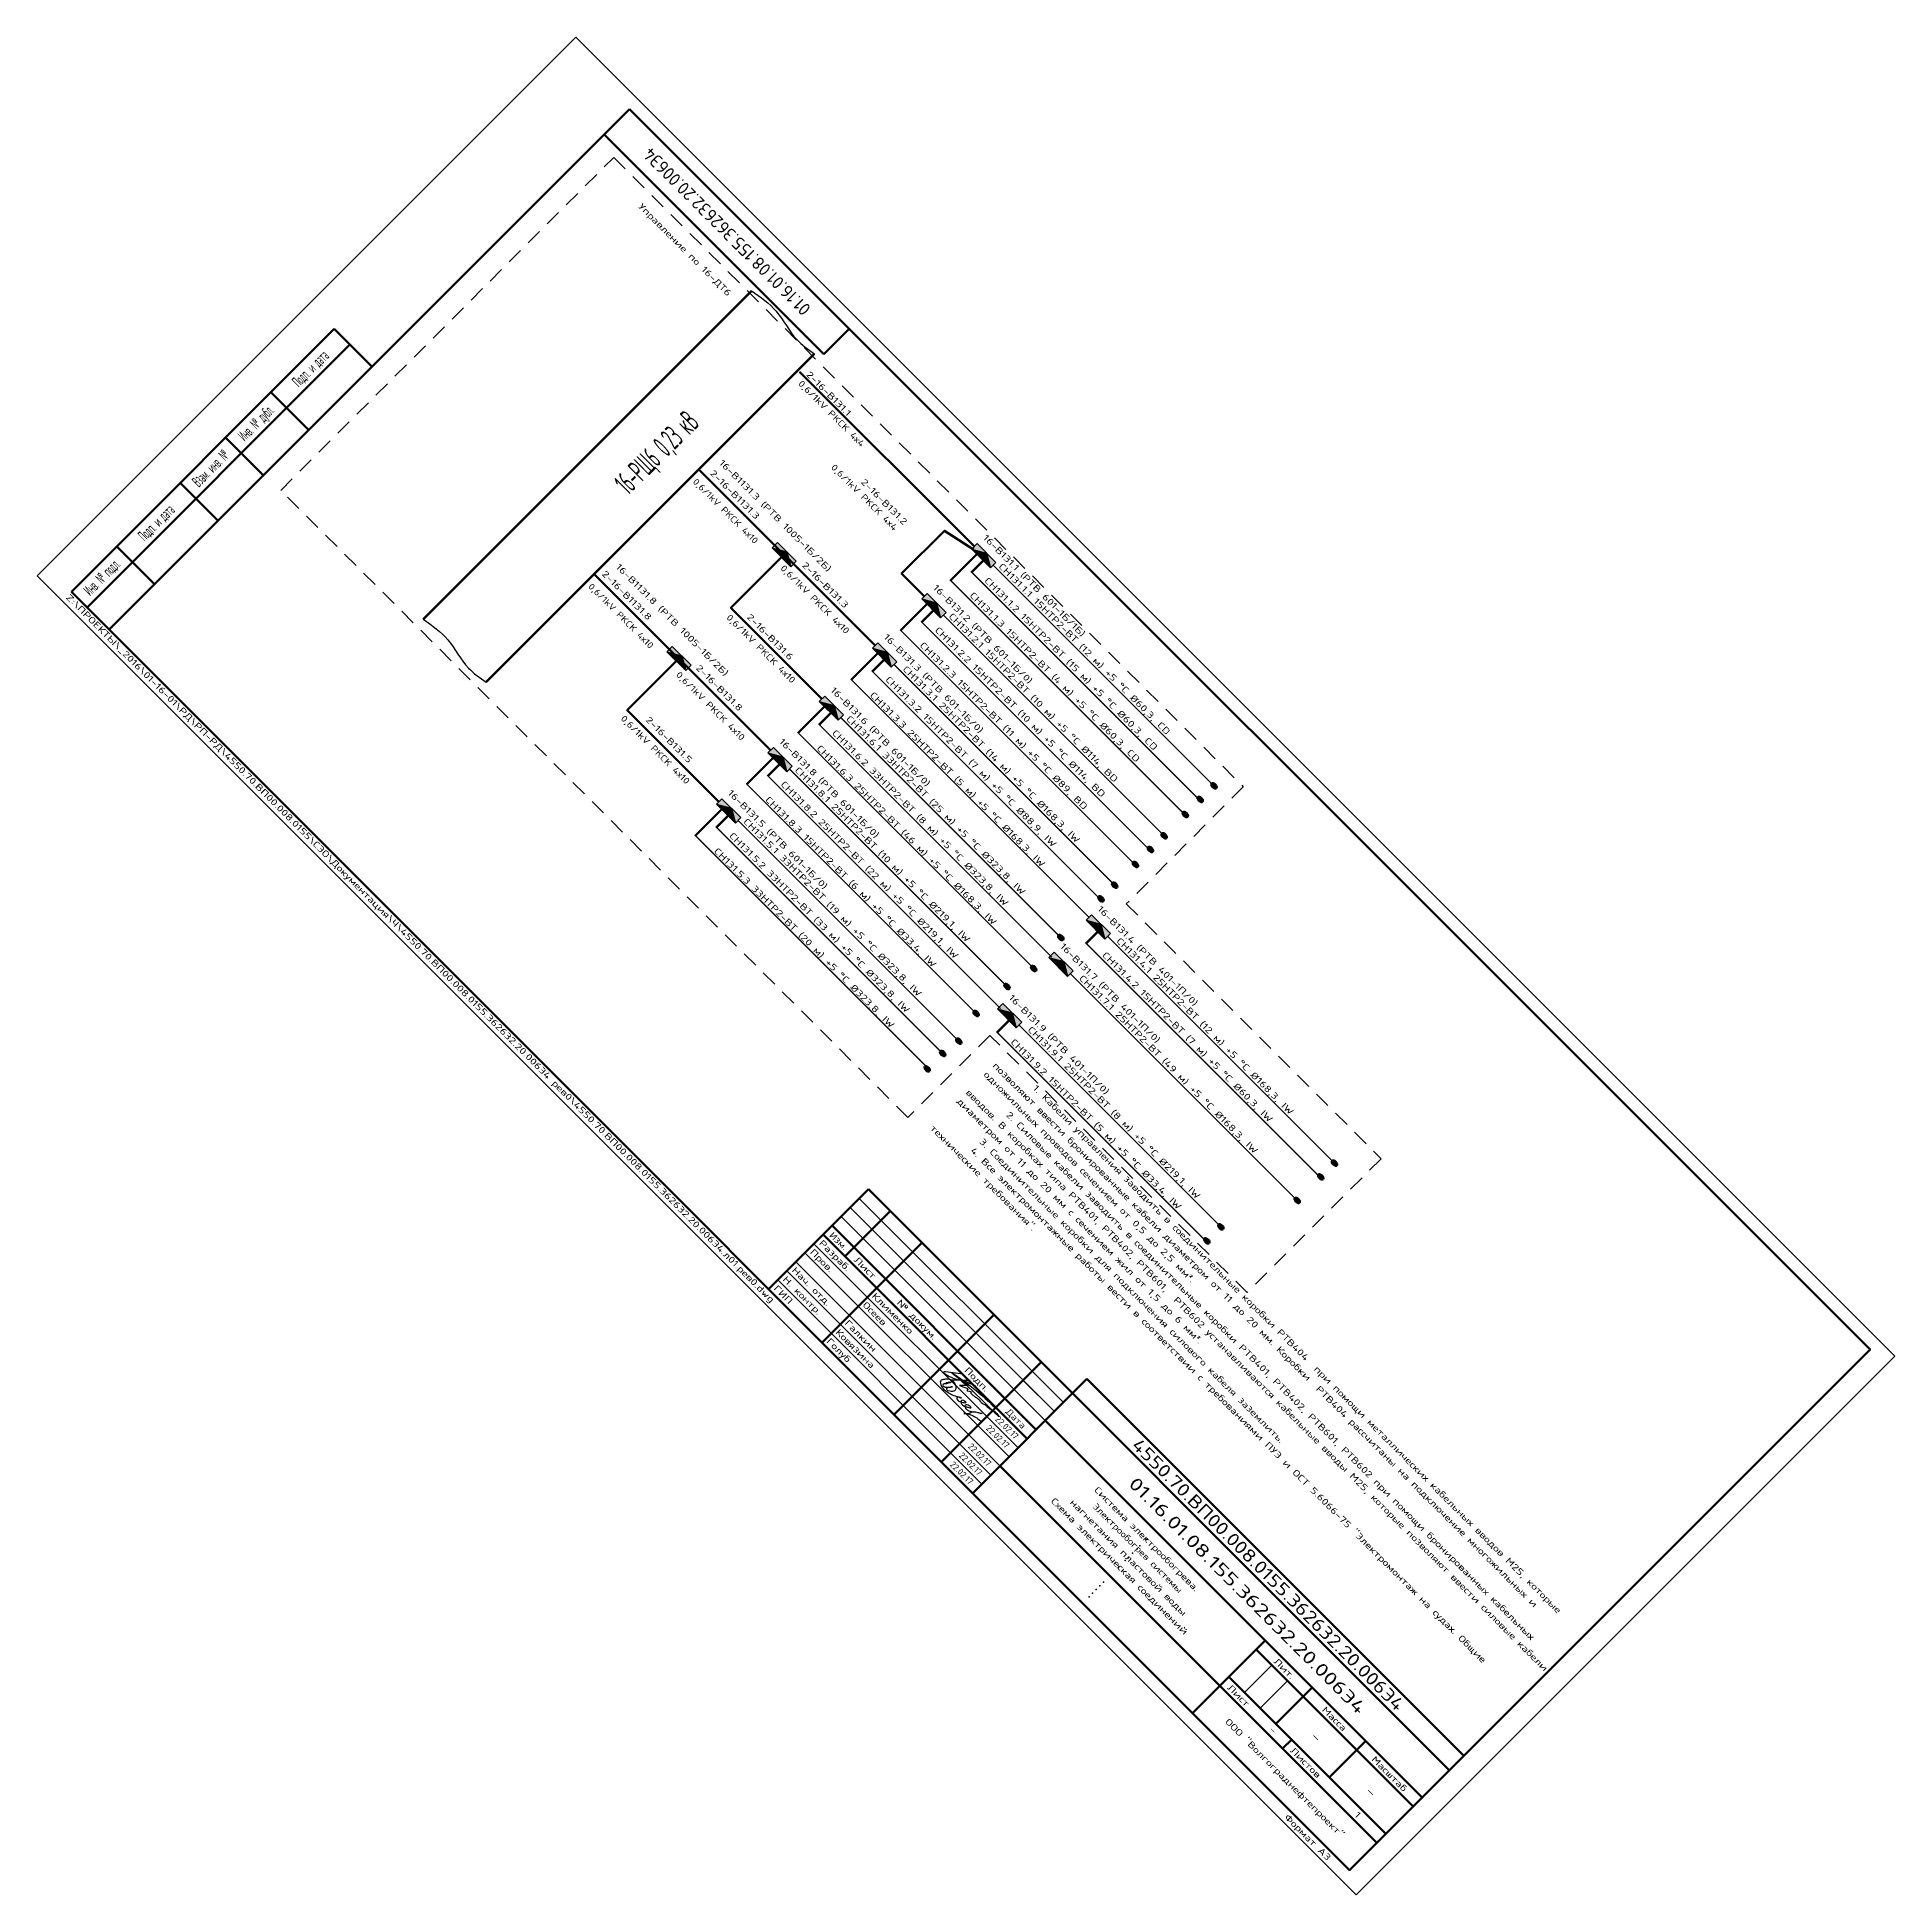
# Model space of a CAD drawing. Header units: millimetres. Extents: x -1299 to -881, y -619 to 728.
# Drawn here: x -1299.4 to -881.2, y 310.2 to 728.5 of the extents above; entities outside this region: 1.
import ezdxf
from ezdxf.enums import TextEntityAlignment as Align

# ---------------------------------------------------------------- set-up
doc = ezdxf.new("R2010")
doc.units = ezdxf.units.MM
doc.header["$MEASUREMENT"] = 0
doc.linetypes.add('DGN Style 2', pattern=[6.058795, 3.635277, -2.423518])
for name, color, linetype, lineweight in [('--TEXT--', 7, 'Continuous', 25), ('_НС', 1, 'Continuous', 30), ('OFORMLENIE', 7, 'Continuous', 25), ('Надписи Тексты ТаБлицы', 250, 'Continuous', 25), ('Подписи ССТ', 250, 'Continuous', 40), ('СН', 1, 'Continuous', 50), ('текст', 7, 'Continuous', 25)]:
    doc.layers.add(name, color=color, linetype=linetype, lineweight=lineweight)
doc.layers.add('ESKIZ', color=231, linetype='Continuous', lineweight=25, plot=False)
doc.layers.add('Коробки', color=250, linetype='Continuous')
doc.layers.add('ПОдписи', color=7, linetype='Continuous')
doc.styles.add('GOST 2.304', font='CS_Gost2304.shx')
doc.styles.add('GOST_2.304', font='CS_Gost2304.shx', dxfattribs={"height": 2.5})
doc.styles.add('GOST_2.304_07', font='CS_Gost2304.shx', dxfattribs={"width": 0.7})
doc.styles.add('GOST_2.304_09', font='CS_Gost2304.shx', dxfattribs={"width": 0.9})
doc.styles.add('GOST_2.304_25', font='CS_Gost2304.shx', dxfattribs={"height": 2.5})
doc.styles.add('TNR_30', font='times.ttf', dxfattribs={"height": 3})

# ---------------------------------------------------------------- blocks, each defined once
blk = doc.blocks.new('A$C612D6D77')
at = {"layer": 'Коробки', "linetype": 'ByBlock', "ltscale": 0.5}
h = blk.add_hatch(color=3, dxfattribs=at)
h.paths.add_polyline_path([(300, 300), (0, 300), (0, 0)])
h.paths.add_polyline_path([(600, 0), (600, 300), (300, 300)])
at = {"layer": 'Коробки', "linetype": 'ByBlock', "ltscale": 0.5, "true_color": 0xffffff}
blk.add_hatch(color=7, dxfattribs=at).paths.add_polyline_path([(0, 0), (600, 0), (300, 300)])
at = {"layer": 'Коробки', "linetype": 'ByBlock', "ltscale": 0.5}
for p, q in [((0, 0), (300, 300)), ((300, 300), (600, 0))]:
    blk.add_line(p, q, dxfattribs=at)
blk.add_lwpolyline([(0, 0), (600, 0), (600, 300), (0, 300)], close=True, dxfattribs=at)
blk = doc.blocks.new('*U34')
blk.add_hatch(color=256).paths.add_polyline_path([(0.75, 0, 1), (-0.75, 0, 1)])
blk.add_circle((0, 0), 0.75)
blk = doc.blocks.new('*U32')
at = {"color": 0, "linetype": 'ByBlock', "lineweight": -2}
blk.add_lwpolyline([(420, 297), (0, 297), (0, 0), (420, 0)], close=True, dxfattribs=at)
at = {"color": 0, "linetype": 'ByBlock', "lineweight": 50}
blk.add_lwpolyline([(20, 292), (415, 292), (415, 5), (20, 5)], close=True, dxfattribs=at)
at = {"color": 0, "linetype": 'ByBlock', "lineweight": -2, "style": 'GOST_2.304'}
blk.add_text('Формат А3', height=2.5, dxfattribs=at).set_placement((410, 2.5), align=Align.MIDDLE_RIGHT)
at = {"color": 0, "linetype": 'ByBlock', "lineweight": -2, "insert": (8, 2.5), "char_height": 2.5, "attachment_point": 4, "style": 'GOST_2.304'}
blk.add_mtext('Z:\\\\ПРОЕКТЫ\\\\_2016\\\\01-16-01\\\\РД\\\\РП-РД\\\\4550.70.ВП00.008.0155\\\\СЭО\\\\Документация\\\\Ч\\\\4550.70.ВП00.008.0155.362632.20.006Э4 рев0\\\\4550.70.ВП00.008.0155.362632.20.006Э4.л01.рев0.dwg', dxfattribs=at)
at = {"color": 0, "linetype": 'ByBlock', "lineweight": -2, "style": 'TNR_30'}
blk.add_attdef('ВЕРХНИЙ_НОМЕР_ЛИСТА', text='', height=3, dxfattribs=at).set_placement((410, 287), align=Align.MIDDLE_CENTER)
blk = doc.blocks.new('*U39')
at = {"color": 0, "linetype": 'ByBlock', "lineweight": 50}
for p, q in [((-120, 63), (-120, 0)), ((-178, 55), (-178, 30)), ((-168, 55), (-168, 0)), ((-145, 55), (-145, 0)), ((-130, 55), (-130, 0)), ((-50, 40), (-50, 0)), ((-35, 40), (-35, 20)), ((-18, 40), (-18, 20)), ((-30, 20), (-30, 15))]:
    blk.add_line(p, q, dxfattribs=at)
at = {"color": 0, "linetype": 'ByBlock', "lineweight": 50, "ltscale": 100}
for p, q in [((-120, 63), (0, 63)), ((0, 0), (0, 63)), ((0, 55), (-185, 55)), ((-185, 55), (-185, 0)), ((-120, 40), (0, 40)), ((-185, 35), (-120, 35)), ((-50, 35), (0, 35)), ((-185, 30), (-120, 30)), ((-50, 20), (0, 20)), ((-120, 15), (0, 15)), ((-185, 0), (0, 0))]:
    blk.add_line(p, q, dxfattribs=at)
at = {"color": 0, "linetype": 'ByBlock', "lineweight": -2}
for p, q in [((-185, 50), (-120, 50)), ((-185, 45), (-120, 45)), ((-185, 40), (-120, 40)), ((-45, 35), (-45, 20)), ((-40, 35), (-40, 20)), ((-185, 25), (-120, 25)), ((-185, 20), (-120, 20)), ((-185, 15), (-120, 15)), ((-185, 10), (-120, 10)), ((-185, 5), (-120, 5))]:
    blk.add_line(p, q, dxfattribs=at)
at = {"color": 0}
blk.add_line((-120, 45), (-130, 45), dxfattribs=at)
at = {"layer": 'ESKIZ', "color": 0, "linetype": 'ByBlock', "lineweight": -2}
for p in [(-85, 35.5), (-85, 35), (-85, 31.5), (-85, 30), (-85, 27.5), (-85, 25), (-85, 23.5), (-85, 20), (-85, 19.5), (-85, 11.5), (-85, 9.5), (-85, 7.5), (-85, 5.5), (-85, 3.5)]:
    blk.add_point(p, dxfattribs=at)
at = {"color": 0, "linetype": 'ByBlock', "lineweight": -2, "style": 'GOST_2.304'}
for s, p in [('Лит.', (-42.5, 37.5)), ('Масса', (-26.5, 37.5)), ('Масштаб', (-9, 37.5)), ('Лист', (-173, 32.5)), ('№ докум.', (-156.5, 32.5)), ('Подп.', (-137.5, 32.5))]:
    blk.add_text(s, height=2.5, dxfattribs=at).set_placement(p, align=Align.MIDDLE_CENTER)
at = {"color": 0, "linetype": 'ByBlock', "lineweight": -2, "style": 'GOST_2.304', "width": 0.9}
for s, p in [('Изм.', (-181.5, 32.5)), ('Дата', (-125, 32.5))]:
    blk.add_text(s, height=2.5, dxfattribs=at).set_placement(p, align=Align.MIDDLE_CENTER)
at = {"color": 0, "linetype": 'ByBlock', "lineweight": -2, "style": 'GOST_2.304'}
for s, p in [('Разраб.', (-184.3, 27.5)), ('Пров.', (-184.3, 22.5)), ('Лист', (-48.5, 17.5)), ('Листов', (-28.5, 17.5)), ('Нач. отд.', (-184.3, 12.5)), ('Н. контр.', (-184.3, 7.5)), ('ГИП', (-184.3, 2.5))]:
    blk.add_text(s, height=2.5, dxfattribs=at).set_placement(p, align=Align.MIDDLE_LEFT)
at = {"color": 0, "linetype": 'ByBlock', "lineweight": -2}
for tag, height, style, width, flags, p in [('ШИФР_ЗАКАЗЧИКА', 5, 'GOST_2.304', 0.9, 4, (-60, 59)), ('ДАТА_ИЗМ_4', 2.5, 'GOST_2.304_07', 0.7, 12, (-125, 52.5)), ('ДАТА_ИЗМ_3', 2.5, 'GOST_2.304_07', 0.7, 12, (-125, 47.5)), ('ДАТА_ИЗМ_2', 2.5, 'GOST_2.304_07', 0.7, 12, (-125, 42.5)), ('ДАТА_ИЗМ_1', 2.5, 'GOST_2.304_07', 0.7, 12, (-125, 37.5))]:
    blk.add_attdef(tag, text='', height=height, dxfattribs=dict(at, style=style, width=width, flags=flags)).set_placement(p, align=Align.MIDDLE_CENTER)
for tag, height, style, flags, p in [('ИЗМ_4', 2.5, 'GOST_2.304', 12, (-181.5, 52.5)), ('ЛИСТ_4', 2.5, 'GOST_2.304', 12, (-173, 52.5)), ('N_ДОК_4', 2.5, 'GOST_2.304_09', 12, (-156.76, 52.5)), ('ИЗМ_3', 2.5, 'GOST_2.304', 12, (-181.5, 47.5)), ('ЛИСТ_3', 2.5, 'GOST_2.304', 12, (-173, 47.5)), ('N_ДОК_3', 2.5, 'GOST_2.304_09', 12, (-156.5, 47.5)), ('ШИФР', 5, 'GOST_2.304', 4, (-60, 47.5)), ('ИЗМ_2', 2.5, 'GOST_2.304', 12, (-181.5, 42.5)), ('ЛИСТ_2', 2.5, 'GOST_2.304', 12, (-173, 42.5)), ('N_ДОК_2', 2.5, 'GOST_2.304_09', 12, (-156.5, 42.5)), ('ИЗМ_1', 2.5, 'GOST_2.304', 12, (-181.5, 37.5)), ('ЛИСТ_1', 2.5, 'GOST_2.304', 12, (-173, 37.5)), ('N_ДОК_1', 2.5, 'GOST_2.304_09', 12, (-156.5, 37.5)), ('ЛИТЕРА', 3.5, 'GOST_2.304', 4, (-42.5, 27.5)), ('МАССА', 3.5, 'GOST_2.304', 4, (-26.5, 27.5)), ('МАСШТАБ', 3.5, 'GOST_2.304', 4, (-9, 27.5)), ('ЛИСТ', 2.5, 'GOST_2.304', 4, (-34.5, 17.5)), ('ЛИСТОВ', 2.5, 'GOST_2.304', 4, (-7.5, 17.5)), ('ОРГАНИЗАЦИЯ', 2.5, 'GOST_2.304', 4, (-25, 7.5))]:
    blk.add_attdef(tag, text='', height=height, dxfattribs=dict(at, style=style, flags=flags)).set_placement(p, align=Align.MIDDLE_CENTER)
at = {"color": 0, "linetype": 'ByBlock', "lineweight": -2, "style": 'GOST_2.304', "flags": 4}
for tag, p in [('ДОКУМЕНТ_1', (-85, 35)), ('ДОКУМЕНТ_2', (-85, 30)), ('ДОКУМЕНТ_3', (-85, 25)), ('ДОКУМЕНТ_4', (-85, 20)), ('ДОКУМЕНТ_5', (-85, 19.5)), ('МАТЕРИАЛ_1', (-85, 11.5)), ('МАТЕРИАЛ_2', (-85, 7.5)), ('МАТЕРИАЛ_3', (-85, 3.5))]:
    blk.add_attdef(tag, text='', height=2.5, dxfattribs=at).set_placement(p, align=Align.MIDDLE)
for tag, p in [('РАЗРАБ_1', (-167.5, 27.5)), ('ПРОВ_1', (-167.5, 22.5)), ('НАЧ_ОТД', (-167.5, 12.5)), ('Н_КОНТР', (-167.5, 7.5)), ('ГИП', (-167.5, 2.5))]:
    blk.add_attdef(tag, text='', height=2.5, dxfattribs=at).set_placement(p, align=Align.MIDDLE_LEFT)
at = {"color": 0, "linetype": 'ByBlock', "lineweight": -2, "style": 'GOST_2.304_07', "width": 0.7}
for tag, p in [('DATE-6', (-125, 27.5)), ('DATE-5', (-125, 22.5)), ('DATE-3', (-125, 12.5)), ('DATE-2', (-125, 7.5)), ('DATE-1', (-125, 2.5))]:
    blk.add_attdef(tag, text='', height=2.5, dxfattribs=at).set_placement(p, align=Align.MIDDLE_CENTER)
blk = doc.blocks.new('ST_Top')
at = {"color": 0, "linetype": 'ByBlock', "lineweight": 50}
blk.add_line((70, 0), (70, -14), dxfattribs=at)
at = {"color": 0, "linetype": 'ByBlock', "lineweight": 50, "extrusion": (0, 1, 0)}
blk.add_line((0, -14), (70, -14), dxfattribs=at)
at = {"color": 0, "linetype": 'ByBlock', "lineweight": -2, "style": 'GOST_2.304', "width": 0.7, "flags": 4}
blk.add_attdef('ШИФР', text='', height=5, rotation=180, dxfattribs=at).set_placement((35, -7), align=Align.MIDDLE_CENTER)
blk = doc.blocks.new('A$C18E935BB')
at = {"layer": 'текст', "color": 0}
blk.add_spline([(1.08, 3.58), (1.9, 5), (1.82, 4.63), (1.46, 3.61), (1.29, 3.16), (0.97, 2.23), (1.13, 1.88), (1.36, 1.88), (1.59, 2), (1.78, 2.23), (2.01, 2.66), (2.31, 3.16), (2.52, 3.54), (2.66, 3.83), (2.83, 4.22), (2.75, 4.06), (2.6, 3.58), (2.36, 2.93), (2.24, 2.66), (2.15, 2.31), (2.15, 2.04), (2.44, 1.8), (2.77, 1.96), (3.32, 2.7), (3.72, 3.49), (3.65, 4.76), (3.06, 5.5), (2.19, 5.94), (1.46, 5.69), (0.84, 5.01), (0.25, 3.72), (0, 2.62), (1.05, 1.24), (2.47, 1.2), (3.63, 1.65), (4.68, 2.4), (5.51, 3.16), (6.02, 3.57), (5.51, 3.16), (5.25, 2.35), (5.63, 1.97), (7.01, 2.79), (7.47, 3.67), (6.53, 3.19), (7.01, 1.97), (7.65, 2.03), (8.48, 2.72), (8.96, 3.22), (9.1, 3.59), (8.26, 3.4), (7.8, 2.47), (8.46, 1.88), (9.21, 2.08), (10.47, 3.56), (11.81, 4.92), (11.19, 4.31), (10.02, 2.62), (9.49, 0.85), (8.9, 0), (9.34, 0.6), (10.2, 1.58), (12.67, 2.55)], degree=3, dxfattribs=at)
blk = doc.blocks.new('ST_Left')
at = {"color": 0, "linetype": 'ByBlock', "lineweight": 50}
for p, q in [((8, 150), (8, 5)), ((20, 150), (8, 150)), ((13, 5), (13, 150)), ((8, 115), (20, 115)), ((8, 90), (20, 90)), ((20, 65), (8, 65)), ((20, 30), (8, 30)), ((8, 5), (20, 5))]:
    blk.add_line(p, q, dxfattribs=at)
at = {"color": 0, "linetype": 'ByBlock', "lineweight": -2, "style": 'GOST_2.304'}
for s, p in [('Подп. и дата', (10.5, 132.5)), ('Инв. № дубл.', (10.5, 102.5)), ('Взам. инв. №', (10.5, 77.5)), ('Подп. и дата', (10.5, 47.5)), ('Инв. № подл.', (10.5, 17.5))]:
    blk.add_text(s, height=2.5, rotation=90, dxfattribs=at).set_placement(p, align=Align.MIDDLE_CENTER)
at = {"color": 0, "linetype": 'ByBlock', "lineweight": -2, "style": 'GOST_2.304', "flags": 8}
for tag, p in [('ДУБЛ_ДАТА', (16.5, 141.25)), ('НОМЕР_ДУБЛ', (16.5, 102.5)), ('ВЗАМ_ИНВ', (16.5, 77.5)), ('ИНВ_ДАТА', (16.5, 56.25)), ('ИНВ_НОМЕР', (16.5, 17.5))]:
    blk.add_attdef(tag, text='', height=2.5, rotation=90, dxfattribs=at).set_placement(p, align=Align.MIDDLE_CENTER)
blk = doc.blocks.new('*T33')
at = {"layer": 'Defpoints', "color": 8, "linetype": 'ByBlock', "lineweight": 0, "transparency": 16777216}
for p, q in [((0, 0), (185, 0)), ((0, 0), (0, -15)), ((185, 0), (185, -15))]:
    blk.add_line(p, q, dxfattribs=at)
at = {"layer": 'OFORMLENIE', "color": 0, "linetype": 'ByBlock', "lineweight": 50, "transparency": 16777216}
for p, q in [((0, -15), (185, -15)), ((0, -15), (0, -64)), ((185, -15), (185, -64)), ((0, -27), (185, -27)), ((110, -27), (110, -64)), ((155, -27), (155, -64)), ((0, -39), (185, -39))]:
    blk.add_line(p, q, dxfattribs=at)
at = {"layer": 'OFORMLENIE', "color": 0, "linetype": 'ByBlock', "lineweight": -2, "transparency": 16777216}
blk.add_line((0, -54), (185, -54), dxfattribs=at)
at = {"layer": 'OFORMLENIE', "color": 0, "linetype": 'ByBlock', "transparency": 16777216}
blk.add_line((0, -64), (185, -64), dxfattribs=at)
at = {"layer": 'OFORMLENIE', "color": 0, "transparency": 16777216, "char_height": 2.5, "style": 'GOST_2.304_25'}
for s, insert, width, attachment_point in [('Вспомогательные документы', (92.5, -21), 182, 5), ('Наименование', (55, -33), 107, 5), ('Обозначение', (132.5, -33), 42, 5), ('Ограничение годности', (170, -33), 27, 5), ('Система электрообогрева. 16-РЩ6 0,23 кВ. Схема электрическая принципиальная однолинейная щита электрообогрева технологических трубопроводов', (1.5, -46.5), 107, 4), ('{\\Fгост прямой|c204;\\C256;4550.70.ВП00.008.0155. 362632.20.002Э3}', (132.5, -46.5), 42, 5), ('Система электрообогрева.  Электрообогрев системы нагнетания пластовой воды. Схема электрическая подключений', (1.5, -59), 107, 4), ('{\\Fгост прямой|c204;\\C256;4550.70.ВП00.008.0155. 362632.20.006Э5}', (132.5, -59), 42, 5)]:
    blk.add_mtext(s, dxfattribs=dict(at, insert=insert, width=width, attachment_point=attachment_point))

msp = doc.modelspace()

# ---------------------------------------------------------------- linework, layer by layer
at = {"extrusion": (-0.57735, -0.57735, 0.57735), "const_width": 0.5}
for points in [[(-1279.78, -753.29), (-1279.78, -572.19)], [(-1259.78, -572.19), (-1259.78, -753.29)]]:
    msp.add_lwpolyline(points, dxfattribs=at)
for points in [[(-1138.54, 671.34, -467.19), (-1133, 666.76, -466.24), (-1128.38, 660.37, -468.01), (-1124.4, 657.2, -467.19)], [(-1212.47, 597.41, -615.06), (-1206.94, 592.81, -614.13), (-1202.31, 586.44, -615.88), (-1198.33, 583.27, -615.06)]]:
    msp.add_spline(points, degree=3)
at = {"layer": '_НС', "color": 0, "linetype": 'DGN Style 2', "lineweight": 25, "extrusion": (-0.57735, -0.57735, 0.57735)}
msp.add_lwpolyline([(-1322.98, -573.37), (-1122.55, -573.37), (-1122.55, -637.92), (-1041.43, -637.92), (-1041.43, -711.79), (-1123.32, -711.79), (-1123.32, -757.01), (-1322.98, -757.01)], close=True, dxfattribs=at)
at = {"layer": 'ПОдписи', "color": 0, "linetype": 'Continuous', "lineweight": 30, "ltscale": 0.05, "extrusion": (-0.57735, -0.57735, 0.57735)}
msp.add_lwpolyline([(-1073.63, -812.53), (-1076.84, -816.84, 0.089528), (-1077.07, -817.3, 0.163952), (-1077.07, -817.5, 0.256522), (-1077.01, -817.55, 0.125592), (-1076.72, -817.53, 0.091369), (-1074.58, -816.42, 0.057163), (-1073.04, -814.89, 0.018048), (-1071.51, -812.43), (-1074.76, -817.59), (-1074.11, -816.46), (-1073.76, -815.8), (-1073.07, -814.86), (-1071.46, -813.51), (-1070.6, -812.86), (-1070.06, -812.5, -0.618056), (-1069.62, -812.76), (-1069.64, -812.64), (-1069.76, -812.49), (-1069.92, -812.46), (-1070.06, -812.5), (-1071.46, -813.51), (-1072.32, -814.23), (-1072.9, -814.72), (-1073.04, -814.89), (-1072.55, -814.58, -0.096182), (-1071.78, -814.26, -0.043607), (-1071.43, -814.2, -0.157965), (-1071.22, -814.23, -0.347668), (-1071.15, -814.38), (-1071.16, -814.49), (-1071.19, -814.61), (-1071.23, -814.67), (-1071.45, -815.03), (-1071.74, -815.51), (-1072.17, -816.18), (-1072.35, -816.47), (-1072.44, -816.64), (-1072.47, -816.7, 0.794534), (-1072.44, -816.72), (-1072.08, -816.43), (-1071.64, -816.04), (-1071.26, -815.72), (-1070.98, -815.52), (-1070.81, -815.42), (-1070.68, -815.37, -0.444871), (-1070.47, -815.48, -0.109787), (-1070.47, -815.58), (-1070.48, -815.93), (-1070.47, -815.98, 0.335958), (-1070.44, -816.01, 0.165412), (-1070.4, -816, 0.021463), (-1070.34, -815.96, 0.042849), (-1070.29, -815.92), (-1070.02, -815.63), (-1069.77, -815.35), (-1069.57, -815.15), (-1069.52, -815.12, -0.70719), (-1069.47, -815.15, -0.002785), (-1069.48, -815.21, -0.00332), (-1069.5, -815.33, 0.15097), (-1069.48, -815.59, 0.253823), (-1069.37, -815.69, 0.103833), (-1068.98, -815.68, 0.030369), (-1068.22, -815.46, -0.043416), (-1067.37, -815.23, -0.103595), (-1066.82, -815.25, -0.067719), (-1066.68, -815.3, 0.124375), (-1066.36, -815.39, 0.115206), (-1065.97, -815.31, -0.002795), (-1065.62, -815.14, -0.016645), (-1065.25, -814.99, -0.10214), (-1064.62, -814.88, 0.101733), (-1063.74, -814.74, 0.099911), (-1063.39, -814.52, -0.207739), (-1062.3, -814.12, -0.087471), (-1061.25, -814.37, -0.139767), (-1061.22, -814.4, -0.410948), (-1061.22, -814.43, -0.132381), (-1061.3, -814.45), (-1061.39, -814.47), (-1061.55, -814.48), (-1061.87, -814.49), (-1066.4, -814.47), (-1067.32, -814.5), (-1068.23, -814.53), (-1069.35, -814.58), (-1070.95, -814.71), (-1072.5, -814.93), (-1073.92, -815.11), (-1075.05, -815.31), (-1075.56, -815.37), (-1075.68, -815.37), (-1075.7, -815.36, -0.653212), (-1075.7, -815.35), (-1075.66, -815.31), (-1075.45, -815.22), (-1075.1, -815.09), (-1074.14, -814.76), (-1073.23, -814.49), (-1072.51, -814.28), (-1071.51, -814.02), (-1070.77, -813.85), (-1069.82, -813.65), (-1068.88, -813.48), (-1067.43, -813.28), (-1066.28, -813.16), (-1065.02, -813.08), (-1064.08, -813.06), (-1063.4, -813.04)], format="xyb", dxfattribs=at)
at = {"layer": 'СН', "color": 94, "extrusion": (-0.57735, -0.57735, 0.57735)}
for points in [[(-1203.65, -581.2), (-1259.28, -581.24)], [(-1203.65, -635.94), (-1259.78, -635.98)], [(-1203.64, -608.76), (-1210.92, -608.76), (-1210.92, -585.19), (-1203.32, -582.3)], [(-1232.62, -637.44), (-1232.62, -665.26), (-1203.65, -665.26)], [(-1203.65, -693.58), (-1259.78, -693.68)], [(-1232.82, -695.08), (-1232.82, -722.13), (-1203.65, -722.12)]]:
    msp.add_lwpolyline(points, dxfattribs=at)
at = {"layer": 'СН', "linetype": 'ByBlock', "extrusion": (-0.57735, -0.57735, 0.57735), "const_width": 0.5}
for points in [[(-1202.02, -582.35), (-1202.02, -597.16), (-1127.65, -597.16)], [(-1199.97, -582.62), (-1199.97, -589.06), (-1127.97, -589.06)], [(-1197.65, -581.2), (-1127.38, -581.2)], [(-1202.02, -609.86), (-1202.02, -624.67), (-1127.65, -624.67)], [(-1199.97, -610.13), (-1199.97, -616.58), (-1127.97, -616.58)], [(-1197.65, -608.71), (-1127.38, -608.71)], [(-1202.02, -637.09), (-1202.02, -651.9), (-1126.47, -651.9)], [(-1199.97, -637.36), (-1199.97, -643.8), (-1127.97, -643.8)], [(-1197.65, -635.94), (-1127.38, -635.94)], [(-1202.02, -666.41), (-1202.02, -681.23), (-1127.03, -681.23)], [(-1199.97, -666.68), (-1199.97, -673.13), (-1125.92, -673.13)], [(-1197.65, -665.26), (-1127.6, -665.26)], [(-1202.02, -694.73), (-1202.02, -709.54), (-1129.03, -709.54)], [(-1199.97, -695), (-1199.97, -701.45), (-1125.92, -701.45)], [(-1197.65, -693.58), (-1128.38, -693.58)], [(-1202.02, -723.07), (-1202.02, -737.88), (-1127.75, -737.88)], [(-1199.97, -723.34), (-1199.97, -729.78), (-1127.97, -729.78)], [(-1197.65, -721.92), (-1127.38, -721.92)], [(-1122.66, -653.41), (-1122.66, -659.86), (-1048.66, -659.86)], [(-1120.34, -651.99), (-1048.07, -651.99)], [(-1120.34, -672.57), (-1048.07, -672.57)], [(-1122.66, -702.49), (-1122.66, -708.94), (-1056.66, -708.94)], [(-1120.34, -700.89), (-1056.07, -700.89)]]:
    msp.add_lwpolyline(points, dxfattribs=at)

# ---------------------------------------------------------------- block references
msp.add_blockref('*T33', (-1118.18, -555.38))
at = {"layer": 'OFORMLENIE', "extrusion": (-0.57735, -0.57735, 0.57735)}
for name in ['*U32', 'ST_Left']:
    msp.add_blockref(name, (-1348.18, -847.73), dxfattribs=at)
ref = msp.add_blockref('ST_Top', (-1328.18, -555.73), dxfattribs=at)
ref.add_attrib('ШИФР', '01.16.01.08.155.362632.20.006Э4', dxfattribs={"layer": '0', "color": 0, "linetype": 'ByBlock', "lineweight": -2, "extrusion": (-0.57735, -0.57735, 0.57735), "height": 5, "rotation": 180, "style": 'GOST_2.304', "width": 0.7}).set_placement((-1293.18, -562.73), align=Align.MIDDLE_CENTER)
ref = msp.add_blockref('*U39', (-933.18, -842.73), dxfattribs=at)
ref.add_attrib('ГИП', 'Голуб', dxfattribs={"layer": '0', "color": 0, "linetype": 'ByBlock', "lineweight": -2, "extrusion": (-0.57735, -0.57735, 0.57735), "height": 2.5, "style": 'GOST_2.304'}).set_placement((-1100.68, -840.23), align=Align.MIDDLE_LEFT)
ref.add_attrib('Н_КОНТР', 'Ковязина', dxfattribs={"layer": '0', "color": 0, "linetype": 'ByBlock', "lineweight": -2, "extrusion": (-0.57735, -0.57735, 0.57735), "height": 2.5, "style": 'GOST_2.304'}).set_placement((-1100.68, -835.23), align=Align.MIDDLE_LEFT)
ref.add_attrib('НАЧ_ОТД', 'Галкин', dxfattribs={"layer": '0', "color": 0, "linetype": 'ByBlock', "lineweight": -2, "extrusion": (-0.57735, -0.57735, 0.57735), "height": 2.5, "style": 'GOST_2.304'}).set_placement((-1100.68, -830.23), align=Align.MIDDLE_LEFT)
ref.add_attrib('ПРОВ_1', 'Осеев', dxfattribs={"layer": '0', "color": 0, "linetype": 'ByBlock', "lineweight": -2, "extrusion": (-0.57735, -0.57735, 0.57735), "height": 2.5, "style": 'GOST_2.304'}).set_placement((-1100.68, -820.23), align=Align.MIDDLE_LEFT)
ref.add_attrib('РАЗРАБ_1', 'Клименко', dxfattribs={"layer": '0', "color": 0, "linetype": 'ByBlock', "lineweight": -2, "extrusion": (-0.57735, -0.57735, 0.57735), "height": 2.5, "style": 'GOST_2.304'}).set_placement((-1100.68, -815.23), align=Align.MIDDLE_LEFT)
ref.add_attrib('DATE-1', '22.02.17', dxfattribs={"layer": '0', "color": 0, "linetype": 'ByBlock', "lineweight": -2, "extrusion": (-0.57735, -0.57735, 0.57735), "height": 2.5, "style": 'GOST_2.304_07', "width": 0.7}).set_placement((-1058.18, -840.23), align=Align.MIDDLE_CENTER)
ref.add_attrib('DATE-2', '22.02.17', dxfattribs={"layer": '0', "color": 0, "linetype": 'ByBlock', "lineweight": -2, "extrusion": (-0.57735, -0.57735, 0.57735), "height": 2.5, "style": 'GOST_2.304_07', "width": 0.7}).set_placement((-1058.18, -835.23), align=Align.MIDDLE_CENTER)
ref.add_attrib('DATE-3', '22.02.17', dxfattribs={"layer": '0', "color": 0, "linetype": 'ByBlock', "lineweight": -2, "extrusion": (-0.57735, -0.57735, 0.57735), "height": 2.5, "style": 'GOST_2.304_07', "width": 0.7}).set_placement((-1058.18, -830.23), align=Align.MIDDLE_CENTER)
ref.add_attrib('DATE-5', '22.02.17', dxfattribs={"layer": '0', "color": 0, "linetype": 'ByBlock', "lineweight": -2, "extrusion": (-0.57735, -0.57735, 0.57735), "height": 2.5, "style": 'GOST_2.304_07', "width": 0.7}).set_placement((-1058.18, -820.23), align=Align.MIDDLE_CENTER)
ref.add_attrib('DATE-6', '22.02.17', dxfattribs={"layer": '0', "color": 0, "linetype": 'ByBlock', "lineweight": -2, "extrusion": (-0.57735, -0.57735, 0.57735), "height": 2.5, "style": 'GOST_2.304_07', "width": 0.7}).set_placement((-1058.18, -815.23), align=Align.MIDDLE_CENTER)
ref.add_attrib('ШИФР_ЗАКАЗЧИКА', '4550.70.ВП00.008.0155.362632.20.006Э4', dxfattribs={"layer": '0', "color": 0, "linetype": 'ByBlock', "lineweight": -2, "extrusion": (-0.57735, -0.57735, 0.57735), "height": 5, "rotation": 360, "style": 'GOST_2.304', "width": 0.9}).set_placement((-993.18, -783.73), align=Align.MIDDLE_CENTER)
ref.add_attrib('ШИФР', '01.16.01.08.155.362632.20.006Э4', dxfattribs={"layer": '0', "color": 0, "linetype": 'ByBlock', "lineweight": -2, "extrusion": (-0.57735, -0.57735, 0.57735), "height": 5, "rotation": 360, "style": 'GOST_2.304'}).set_placement((-993.18, -795.23), align=Align.MIDDLE_CENTER)
ref.add_attrib('ДОКУМЕНТ_1', 'Система электрообогрева.', dxfattribs={"layer": '0', "color": 0, "linetype": 'ByBlock', "lineweight": -2, "extrusion": (-0.57735, -0.57735, 0.57735), "height": 2.5, "rotation": 360, "style": 'GOST_2.304'}).set_placement((-1018.18, -807.73), align=Align.MIDDLE)
ref.add_attrib('ДОКУМЕНТ_2', 'Электрообогрев системы', dxfattribs={"layer": '0', "color": 0, "linetype": 'ByBlock', "lineweight": -2, "extrusion": (-0.57735, -0.57735, 0.57735), "height": 2.5, "rotation": 360, "style": 'GOST_2.304', "width": 0.9}).set_placement((-1018.18, -812.73), align=Align.MIDDLE)
ref.add_attrib('ДОКУМЕНТ_3', 'нагнетания пластовой воды', dxfattribs={"layer": '0', "color": 0, "linetype": 'ByBlock', "lineweight": -2, "extrusion": (-0.57735, -0.57735, 0.57735), "height": 2.5, "rotation": 360, "style": 'GOST_2.304'}).set_placement((-1018.18, -817.73), align=Align.MIDDLE)
ref.add_attrib('ДОКУМЕНТ_4', 'Схема электрическая соединений', dxfattribs={"layer": '0', "color": 0, "linetype": 'ByBlock', "lineweight": -2, "extrusion": (-0.57735, -0.57735, 0.57735), "height": 2.5, "rotation": 360, "style": 'GOST_2.304'}).set_placement((-1018.18, -822.73), align=Align.MIDDLE)
ref.add_attrib('МАССА', '-', dxfattribs={"layer": '0', "color": 0, "linetype": 'ByBlock', "lineweight": -2, "extrusion": (-0.57735, -0.57735, 0.57735), "height": 3.5, "rotation": 360, "style": 'GOST_2.304'}).set_placement((-959.68, -815.23), align=Align.MIDDLE_CENTER)
ref.add_attrib('МАСШТАБ', '-', dxfattribs={"layer": '0', "color": 0, "linetype": 'ByBlock', "lineweight": -2, "extrusion": (-0.57735, -0.57735, 0.57735), "height": 3.5, "rotation": 360, "style": 'GOST_2.304'}).set_placement((-942.18, -815.23), align=Align.MIDDLE_CENTER)
ref.add_attrib('ЛИСТ', '-', dxfattribs={"layer": '0', "color": 0, "linetype": 'ByBlock', "lineweight": -2, "extrusion": (-0.57735, -0.57735, 0.57735), "height": 2.5, "rotation": 360, "style": 'GOST_2.304'}).set_placement((-967.68, -825.23), align=Align.MIDDLE_CENTER)
ref.add_attrib('ЛИСТОВ', '1', dxfattribs={"layer": '0', "color": 0, "linetype": 'ByBlock', "lineweight": -2, "extrusion": (-0.57735, -0.57735, 0.57735), "height": 2.5, "rotation": 360, "style": 'GOST_2.304'}).set_placement((-940.68, -825.23), align=Align.MIDDLE_CENTER)
ref.add_attrib('ОРГАНИЗАЦИЯ', 'ООО "Волгограднефтепроект"', dxfattribs={"layer": '0', "color": 0, "linetype": 'ByBlock', "lineweight": -2, "extrusion": (-0.57735, -0.57735, 0.57735), "height": 2.5, "rotation": 360, "style": 'GOST_2.304'}).set_placement((-958.18, -835.23), align=Align.MIDDLE_CENTER)
at = {"layer": 'Подписи ССТ', "lineweight": 35, "extrusion": (-0.57735, -0.57735, 0.57735)}
msp.add_blockref('A$C18E935BB', (-1076.17, -823.18), dxfattribs=at)
at = {"layer": 'СН', "linetype": 'ByBlock', "extrusion": (-0.57735, -0.57735, 0.57735), "xscale": 0.009999999999999998, "yscale": 0.009999999999999998, "zscale": 0.009999999999999998}
for p in [(-1235.62, -637.44), (-1203.65, -582.7), (-1203.65, -610.21), (-1235.82, -695.08), (-1203.65, -637.44), (-1203.65, -666.76), (-1203.65, -695.08), (-1203.65, -723.42), (-1126.34, -653.49), (-1126.34, -674.07), (-1126.34, -702.39)]:
    msp.add_blockref('A$C612D6D77', p, dxfattribs=at)
at = {"layer": 'СН', "extrusion": (-0.57735, -0.57735, 0.57735)}
for p in [(-1127.39, -581.17), (-1127.39, -588.72), (-1127.39, -596.98), (-1127.38, -608.71), (-1127.38, -616.26), (-1127.38, -624.52), (-1127.38, -635.94), (-1127.38, -643.49), (-1127.6, -665.26), (-1127.03, -681.23), (-1128.38, -693.58), (-1129.03, -709.54), (-1127.38, -721.92), (-1127.97, -729.78), (-1127.97, -738.27), (-1048.13, -659.54), (-1048.13, -651.99), (-1048.13, -672.57), (-1056.07, -700.89), (-1056.07, -708.62)]:
    msp.add_blockref('*U34', p, dxfattribs=at)

# ---------------------------------------------------------------- texts
at = {"layer": '--TEXT--', "extrusion": (-0.57735, -0.57735, 0.57735), "style": 'GOST 2.304'}
msp.add_text('Управление по 16-ДТ6', height=2.5, dxfattribs=at).set_placement((-1282.68, -580.48), align=Align.RIGHT)
for s, p in [('2-16-В131.1', (-1257.78, -580.49)), ('16-В1131.3 (PTВ 1005-1Б/2Б)', (-1257.59, -628.91)), ('2-16-В1131.3', (-1257.37, -634.21)), ('2-16-В131.2', (-1231.94, -595.02)), ('16-В131.1 (PTВ 601-1Б/1Б)', (-1203.65, -576.79)), ('2-16-В1131.8', (-1258.58, -691.81)), ('16-В1131.8 (PTВ 1005-1Б/2Б)', (-1257.46, -686.04)), ('2-16-В131.3', (-1228.09, -634.21)), ('СН131.1.2 15НТР2-ВТ (15 м) +5 %%DC %%C60,3, CD', (-1196.56, -588.17)), ('СН131.1.1 15НТР2-ВТ (12 м) +5 %%DC %%C60,3, CD', (-1196.56, -580.39)), ('16-В131.2 (PTВ 601-1Б/0)', (-1203.65, -604.31)), ('СН131.1.3 15НТР2-ВТ (4 м) +5 %%DC %%C60,3, CD', (-1196.56, -596.33)), ('2-16-В131.6', (-1228.62, -663.75)), ('СН131.2.1 15НТР2-ВТ (10 м) +5 %%DC %%C114, BD', (-1196.56, -607.9)), ('16-В131.3 (PTВ 601-1Б/0)', (-1203.65, -631.53)), ('СН131.2.2 15НТР2-ВТ (10 м) +5 %%DC %%C114, BD', (-1196.56, -615.52)), ('СН131.2.3 15НТР2-ВТ (11 м) +5 %%DC %%C89, BD', (-1196.56, -623.85)), ('2-16-В131.8', (-1228.62, -691.81)), ('СН131.3.1 25НТР2-ВТ (14 м) +5 %%DC %%C168,3, IW', (-1195.48, -635.13)), ('16-В131.6 (PTВ 601-1Б/0)', (-1203.65, -660.86)), ('СН131.3.2 15НТР2-ВТ (7 м) +5 %%DC %%C88,9, IW', (-1196.56, -642.75)), ('СН131.3.3 25НТР2-ВТ (5 м) +5 %%DC %%C168,3, IW', (-1196.56, -651.37)), ('2-16-В131.5', (-1228.35, -719.97)), ('СН131.6.1 33НТР2-ВТ (25 м) +5 %%DC %%C323,8, IW', (-1196.56, -664.45)), ('16-В131.8 (PTВ 601-1Б/0)', (-1203.65, -689.18)), ('СН131.6.3 25НТР2-ВТ (46 м) +5 %%DC %%C168,3, IW', (-1196.56, -680.7)), ('СН131.6.2 33НТР2-ВТ (8 м) +5 %%DC %%C323,8, IW', (-1196.56, -672.24)), ('СН131.8.2 25НТР2-ВТ (22 м) +5 %%DC %%C219,1, IW', (-1196.56, -700.56)), ('СН131.8.1 25НТР2-ВТ (10 м) +5 %%DC %%C219,1, IW', (-1196.56, -692.77)), ('16-В131.5 (PTВ 601-1Б/0)', (-1203.65, -717.52)), ('СН131.8.3 15НТР2-ВТ (6 м) +5 %%DC %%C33,4, IW', (-1196.56, -709.02)), ('СН131.5.1 33НТР2-ВТ (19 м) +5 %%DC %%C323,8, IW', (-1196.56, -721.11)), ('СН131.5.2 33НТР2-ВТ (33 м) +5 %%DC %%C323,8, IW', (-1196.56, -728.89)), ('СН131.5.3 33НТР2-ВТ (20 м) +5 %%DC %%C323,8, IW', (-1196.56, -737.35)), ('16-В131.4 (PTВ 401-1П/0)', (-1126.34, -647.59)), ('16-В131.7 (PTВ 401-1П/0)', (-1126.34, -668.17)), ('СН131.4.1 25НТР2-ВТ (12 м) +5 %%DC %%C168,3, IW', (-1118.17, -651.18)), ('СН131.4.2 15НТР2-ВТ (7 м) +5 %%DC %%C60,3, IW', (-1118.17, -658.97)), ('СН131.7.1 25НТР2-ВТ (49 м) +5 %%DC %%C168,3, IW', (-1118.17, -671.76)), ('16-В131.9 (PTВ 401-1П/0)', (-1126.34, -696.49)), ('СН131.9.2 15НТР2-ВТ (5 м) +5 %%DC %%C33,4, IW', (-1118.93, -708.21)), ('СН131.9.1 25НТР2-ВТ (8 м) +5 %%DC %%C219,1, IW', (-1118.17, -700.08))]:
    msp.add_text(s, height=2.5, dxfattribs=at).set_placement(p)
for s, width, p in [('0,6/1kV PKCK 4х4', 0.9, (-1257.59, -585.22)), ('0,6/1kV PKCK 4х4', 0.9, (-1239.05, -599.29)), ('0,6/1kV PKCK 4х10', 0.85, (-1258.76, -641.34)), ('0,6/1kV PKCK 4х10', 0.9, (-1231.04, -641.03)), ('0,6/1kV PKCK 4х10', 0.85, (-1258.73, -699.07)), ('0,6/1kV PKCK 4х10', 0.9, (-1231.8, -669.5)), ('0,6/1kV PKCK 4х10', 0.9, (-1230.71, -699.24)), ('0,6/1kV PKCK 4х10', 0.9, (-1232.54, -726.51))]:
    msp.add_text(s, height=2.5, rotation=360, dxfattribs=dict(at, width=width)).set_placement(p)
msp.add_text('16-РЩ6 0,23 кВ', height=5, rotation=89.7915, dxfattribs=at).set_placement((-1269.2, -642.95), align=Align.MIDDLE_CENTER)
at = {"layer": 'Надписи Тексты ТаБлицы', "color": 0, "extrusion": (-0.57735, -0.57735, 0.57735), "insert": (-1081.4, 499.83, -581.57), "char_height": 2.5, "width": 183.9325, "attachment_point": 1, "text_direction": (0.707107, -0.707107, 0), "line_spacing_factor": 1.18, "style": 'GOST 2.304'}
msp.add_mtext('\\pi10;1. Кабели управления заводить в соединительные коробки РТВ404  при помощи металлических кабельных вводов М25, которые позволяют ввести бронированные кабели диаметром от 11 до 20 мм. Коробки  РТВ404 рассчитаны на подключение многожильных и одножильных проводов сечением от 0,5 до 2,5 мм². \\P2. Силовые кабели заводить в соединительные коробки PTB401, PTB402, РТВ601, РТВ602 при помощи бронированных кабельных вводов. В коробках типа РТВ401, РТВ402, РТВ601,  РТВ602 устанавливаются кабельные вводы М25, которые позволяют ввести силовые кабели диаметром от 11 до 20 мм с сечением жил от 1,5 до 6 мм².\\P3. Соединительные коробки для подключения силового кабеля заземлить. \\P4. Все электромонтажные работы вести в соответствии с требованиями ПУЭ и ОСТ 5.6066-75 "Электромонтаж на судах. Общие технические требования".', dxfattribs=at)

doc.saveas('drawing.dxf')
